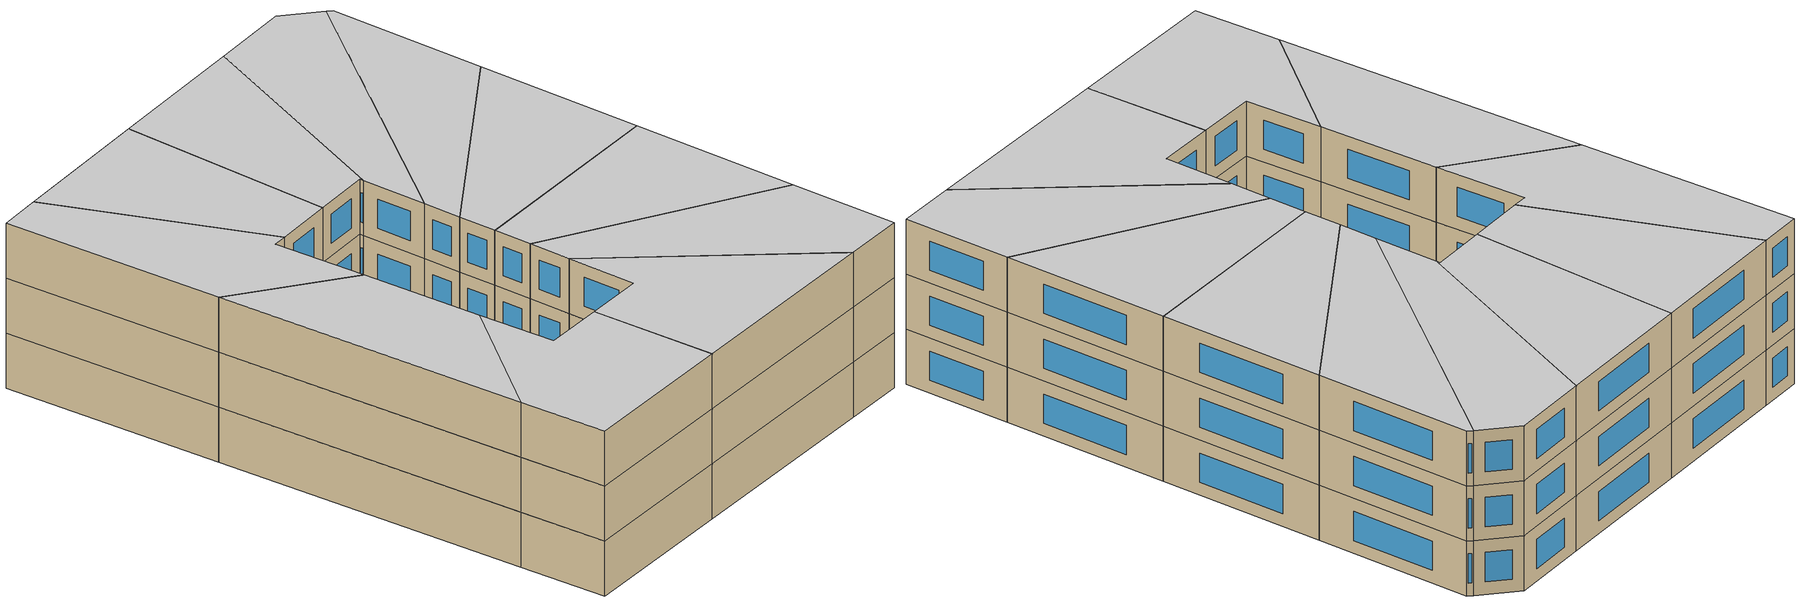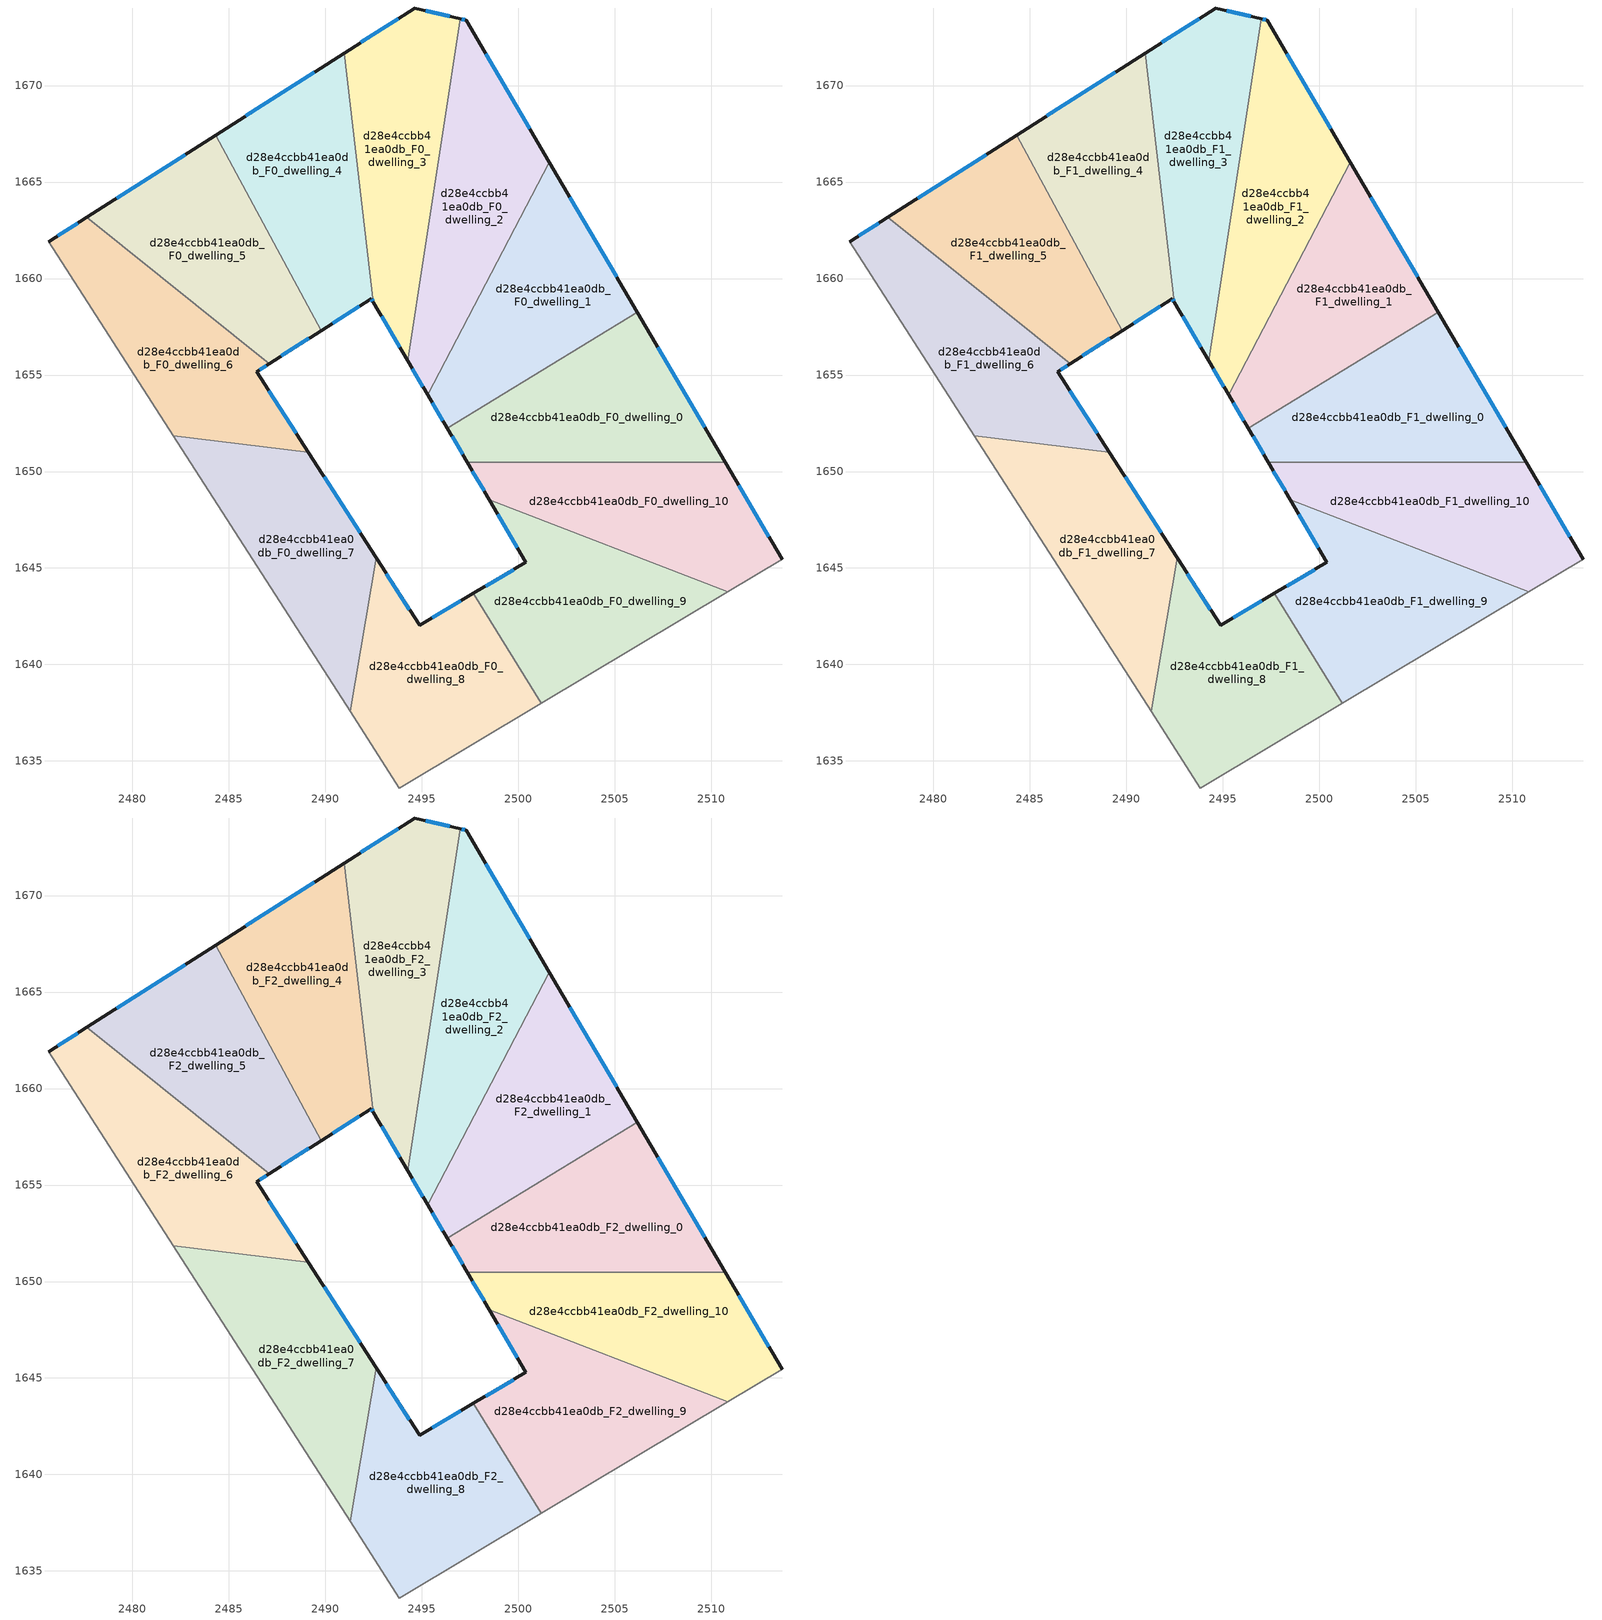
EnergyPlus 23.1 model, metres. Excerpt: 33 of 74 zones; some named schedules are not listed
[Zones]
d28e4ccbb41ea0db_F0_dwelling_0
 floor ground (EU_floor_Construction): 2506.17,1658.26 2510.74,1650.48 2497.36,1650.48 2496.34,1652.23 z0
 wall outside (EU_wall_Construction): 2496.34,1652.23 2497.36,1650.48 / 2510.74,1650.48 2506.17,1658.26 z0:3
 wall to d28e4ccbb41ea0db_F0_dwelling_1 (EU_wall_Construction): 2506.17,1658.26 2496.34,1652.23 z0:3
 wall to d28e4ccbb41ea0db_F0_dwelling_10 (EU_wall_Construction): 2497.36,1650.48 2510.74,1650.48 z0:3
 window (EU_Window_Construction): 2496.58,1651.82 2497.12,1650.89 / 2509.66,1652.3 2507.25,1656.43 z0.7:2.3
d28e4ccbb41ea0db_F0_dwelling_1
 floor ground (EU_floor_Construction): 2501.61,1666.04 2506.17,1658.26 2496.34,1652.23 2495.31,1653.98 z0
 wall outside (EU_wall_Construction): 2495.31,1653.98 2496.34,1652.23 / 2506.17,1658.26 2501.61,1666.04 z0:3
 wall to d28e4ccbb41ea0db_F0_dwelling_2 (EU_wall_Construction): 2501.61,1666.04 2495.31,1653.98 z0:3
 window (EU_Window_Construction): 2495.55,1653.57 2496.1,1652.64 / 2505.1,1660.08 2502.69,1664.21 z0.7:2.3
d28e4ccbb41ea0db_F0_dwelling_10
 floor ground (EU_floor_Construction): 2510.74,1650.48 2513.69,1645.44 2510.88,1643.76 2498.5,1648.54 2497.36,1650.48 z0
 wall outside (EU_wall_Construction): 2497.36,1650.48 2498.5,1648.54 / 2513.69,1645.44 2510.74,1650.48 z0:3
 wall to d28e4ccbb41ea0db_F0_dwelling_9 (EU_wall_Construction): 2498.5,1648.54 2510.88,1643.76 z0:3
 wall adiabatic (EU_wall_Construction): 2510.88,1643.76 2513.69,1645.44 z0:3
 window (EU_Window_Construction): 2497.63,1650.02 2498.24,1648.99 / 2512.99,1646.62 2511.43,1649.29 z0.7:2.3
d28e4ccbb41ea0db_F0_dwelling_2
 floor ground (EU_floor_Construction): 2497.3,1673.39 2501.61,1666.04 2495.31,1653.98 2494.28,1655.74 2496.99,1673.46 z0
 wall outside (EU_wall_Construction): 2494.28,1655.74 2495.31,1653.98 / 2501.61,1666.04 2497.3,1673.39 2496.99,1673.46 z0:3
 wall to d28e4ccbb41ea0db_F0_dwelling_3 (EU_wall_Construction): 2496.99,1673.46 2494.28,1655.74 z0:3
 window (EU_Window_Construction): 2494.52,1655.33 2495.07,1654.4 / 2497.23,1673.41 2497.07,1673.45 / 2500.6,1667.76 2498.32,1671.66 z0.7:2.3
d28e4ccbb41ea0db_F0_dwelling_3
 floor ground (EU_floor_Construction): 2496.99,1673.46 2494.28,1655.74 2492.5,1658.77 2490.99,1671.69 2494.65,1674.02 z0
 wall outside (EU_wall_Construction): 2492.5,1658.77 2494.28,1655.74 / 2496.99,1673.46 2494.65,1674.02 2490.99,1671.69 z0:3
 wall to d28e4ccbb41ea0db_F0_dwelling_4 (EU_wall_Construction): 2490.99,1671.69 2492.5,1658.77 z0:3
 window (EU_Window_Construction): 2492.92,1658.06 2493.86,1656.45 / 2493.79,1673.47 2491.85,1672.23 / 2496.44,1673.59 2495.2,1673.89 z0.7:2.3
d28e4ccbb41ea0db_F0_dwelling_4
 floor ground (EU_floor_Construction): 2490.99,1671.69 2492.5,1658.77 2492.39,1658.96 2489.78,1657.3 2484.32,1667.43 z0
 wall outside (EU_wall_Construction): 2489.78,1657.3 2492.39,1658.96 2492.5,1658.77 / 2490.99,1671.69 2484.32,1667.43 z0:3
 wall to d28e4ccbb41ea0db_F0_dwelling_5 (EU_wall_Construction): 2484.32,1667.43 2489.78,1657.3 z0:3
 window (EU_Window_Construction): 2492.41,1658.92 2492.48,1658.82 / 2490.4,1657.69 2491.78,1658.58 / 2489.42,1670.69 2485.88,1668.43 z0.7:2.3
d28e4ccbb41ea0db_F0_dwelling_5
 floor ground (EU_floor_Construction): 2484.32,1667.43 2489.78,1657.3 2487.09,1655.59 2477.64,1663.17 z0
 wall outside (EU_wall_Construction): 2487.09,1655.59 2489.78,1657.3 / 2484.32,1667.43 2477.64,1663.17 z0:3
 wall to d28e4ccbb41ea0db_F0_dwelling_6 (EU_wall_Construction): 2477.64,1663.17 2487.09,1655.59 z0:3
 window (EU_Window_Construction): 2487.73,1655.99 2489.15,1656.9 / 2482.75,1666.43 2479.21,1664.17 z0.7:2.3
d28e4ccbb41ea0db_F0_dwelling_6
 floor ground (EU_floor_Construction): 2487.09,1655.59 2486.45,1655.18 2489.13,1651 2482.13,1651.85 2475.67,1661.91 2477.64,1663.17 z0
 wall outside (EU_wall_Construction): 2489.13,1651 2486.45,1655.18 2487.09,1655.59 / 2477.64,1663.17 2475.67,1661.91 z0:3
 wall to d28e4ccbb41ea0db_F0_dwelling_7 (EU_wall_Construction): 2482.13,1651.85 2489.13,1651 z0:3
 wall adiabatic (EU_wall_Construction): 2475.67,1661.91 2482.13,1651.85 z0:3
 window (EU_Window_Construction): 2486.6,1655.27 2486.94,1655.49 / 2488.5,1651.98 2487.08,1654.2 / 2477.18,1662.87 2476.13,1662.21 z0.7:2.3
d28e4ccbb41ea0db_F0_dwelling_7
 floor ground (EU_floor_Construction): 2489.13,1651 2492.64,1645.53 2491.29,1637.57 2482.13,1651.85 z0
 wall outside (EU_wall_Construction): 2492.64,1645.53 2489.13,1651 z0:3
 wall to d28e4ccbb41ea0db_F0_dwelling_8 (EU_wall_Construction): 2491.29,1637.57 2492.64,1645.53 z0:3
 wall adiabatic (EU_wall_Construction): 2482.13,1651.85 2491.29,1637.57 z0:3
 window (EU_Window_Construction): 2491.81,1646.82 2489.95,1649.72 z0.7:2.3
d28e4ccbb41ea0db_F0_dwelling_8
 floor ground (EU_floor_Construction): 2497.68,1643.68 2501.21,1637.99 2493.84,1633.6 2491.29,1637.57 2492.64,1645.53 2494.89,1642.02 z0
 wall outside (EU_wall_Construction): 2497.68,1643.68 2494.89,1642.02 2492.64,1645.53 z0:3
 wall to d28e4ccbb41ea0db_F0_dwelling_9 (EU_wall_Construction): 2501.21,1637.99 2497.68,1643.68 z0:3
 wall adiabatic (EU_wall_Construction): 2491.29,1637.57 2493.84,1633.6 2501.21,1637.99 z0:3
 window (EU_Window_Construction): 2494.36,1642.85 2493.17,1644.71 / 2497.03,1643.29 2495.55,1642.41 z0.7:2.3
d28e4ccbb41ea0db_F0_dwelling_9
 floor ground (EU_floor_Construction): 2510.88,1643.76 2501.21,1637.99 2497.68,1643.68 2500.4,1645.3 2498.5,1648.54 z0
 wall outside (EU_wall_Construction): 2498.5,1648.54 2500.4,1645.3 2497.68,1643.68 z0:3
 wall adiabatic (EU_wall_Construction): 2501.21,1637.99 2510.88,1643.76 z0:3
 window (EU_Window_Construction): 2499.76,1644.92 2498.32,1644.06 / 2498.95,1647.78 2499.95,1646.06 z0.7:2.3
d28e4ccbb41ea0db_F1_dwelling_0
 floor to d28e4ccbb41ea0db_F0_dwelling_0 (EU_floor_Construction): 2506.17,1658.26 2510.74,1650.48 2497.36,1650.48 2496.34,1652.23 z3
 wall outside (EU_wall_Construction): 2496.34,1652.23 2497.36,1650.48 / 2510.74,1650.48 2506.17,1658.26 z3:6
 wall to d28e4ccbb41ea0db_F1_dwelling_1 (EU_wall_Construction): 2506.17,1658.26 2496.34,1652.23 z3:6
 wall to d28e4ccbb41ea0db_F1_dwelling_10 (EU_wall_Construction): 2497.36,1650.48 2510.74,1650.48 z3:6
 window (EU_Window_Construction): 2496.58,1651.82 2497.12,1650.89 / 2509.66,1652.3 2507.25,1656.43 z3.7:5.3
d28e4ccbb41ea0db_F1_dwelling_1
 floor to d28e4ccbb41ea0db_F0_dwelling_1 (EU_floor_Construction): 2501.61,1666.04 2506.17,1658.26 2496.34,1652.23 2495.31,1653.98 z3
 wall outside (EU_wall_Construction): 2495.31,1653.98 2496.34,1652.23 / 2506.17,1658.26 2501.61,1666.04 z3:6
 wall to d28e4ccbb41ea0db_F1_dwelling_2 (EU_wall_Construction): 2501.61,1666.04 2495.31,1653.98 z3:6
 window (EU_Window_Construction): 2495.55,1653.57 2496.1,1652.64 / 2505.1,1660.08 2502.69,1664.21 z3.7:5.3
d28e4ccbb41ea0db_F1_dwelling_10
 floor to d28e4ccbb41ea0db_F0_dwelling_10 (EU_floor_Construction): 2510.74,1650.48 2513.69,1645.44 2510.88,1643.76 2498.5,1648.54 2497.36,1650.48 z3
 wall outside (EU_wall_Construction): 2497.36,1650.48 2498.5,1648.54 / 2513.69,1645.44 2510.74,1650.48 z3:6
 wall to d28e4ccbb41ea0db_F1_dwelling_9 (EU_wall_Construction): 2498.5,1648.54 2510.88,1643.76 z3:6
 wall adiabatic (EU_wall_Construction): 2510.88,1643.76 2513.69,1645.44 z3:6
 window (EU_Window_Construction): 2497.63,1650.02 2498.24,1648.99 / 2512.99,1646.62 2511.43,1649.29 z3.7:5.3
d28e4ccbb41ea0db_F1_dwelling_2
 floor to d28e4ccbb41ea0db_F0_dwelling_2 (EU_floor_Construction): 2497.3,1673.39 2501.61,1666.04 2495.31,1653.98 2494.28,1655.74 2496.99,1673.46 z3
 wall outside (EU_wall_Construction): 2494.28,1655.74 2495.31,1653.98 / 2501.61,1666.04 2497.3,1673.39 2496.99,1673.46 z3:6
 wall to d28e4ccbb41ea0db_F1_dwelling_3 (EU_wall_Construction): 2496.99,1673.46 2494.28,1655.74 z3:6
 window (EU_Window_Construction): 2494.52,1655.33 2495.07,1654.4 / 2497.23,1673.41 2497.07,1673.45 / 2500.6,1667.76 2498.32,1671.66 z3.7:5.3
d28e4ccbb41ea0db_F1_dwelling_3
 floor to d28e4ccbb41ea0db_F0_dwelling_3 (EU_floor_Construction): 2496.99,1673.46 2494.28,1655.74 2492.5,1658.77 2490.99,1671.69 2494.65,1674.02 z3
 wall outside (EU_wall_Construction): 2492.5,1658.77 2494.28,1655.74 / 2496.99,1673.46 2494.65,1674.02 2490.99,1671.69 z3:6
 wall to d28e4ccbb41ea0db_F1_dwelling_4 (EU_wall_Construction): 2490.99,1671.69 2492.5,1658.77 z3:6
 window (EU_Window_Construction): 2492.92,1658.06 2493.86,1656.45 / 2493.79,1673.47 2491.85,1672.23 / 2496.44,1673.59 2495.2,1673.89 z3.7:5.3
d28e4ccbb41ea0db_F1_dwelling_4
 floor to d28e4ccbb41ea0db_F0_dwelling_4 (EU_floor_Construction): 2490.99,1671.69 2492.5,1658.77 2492.39,1658.96 2489.78,1657.3 2484.32,1667.43 z3
 wall outside (EU_wall_Construction): 2489.78,1657.3 2492.39,1658.96 2492.5,1658.77 / 2490.99,1671.69 2484.32,1667.43 z3:6
 wall to d28e4ccbb41ea0db_F1_dwelling_5 (EU_wall_Construction): 2484.32,1667.43 2489.78,1657.3 z3:6
 window (EU_Window_Construction): 2492.41,1658.92 2492.48,1658.82 / 2490.4,1657.69 2491.78,1658.58 / 2489.42,1670.69 2485.88,1668.43 z3.7:5.3
d28e4ccbb41ea0db_F1_dwelling_5
 floor to d28e4ccbb41ea0db_F0_dwelling_5 (EU_floor_Construction): 2484.32,1667.43 2489.78,1657.3 2487.09,1655.59 2477.64,1663.17 z3
 wall outside (EU_wall_Construction): 2487.09,1655.59 2489.78,1657.3 / 2484.32,1667.43 2477.64,1663.17 z3:6
 wall to d28e4ccbb41ea0db_F1_dwelling_6 (EU_wall_Construction): 2477.64,1663.17 2487.09,1655.59 z3:6
 window (EU_Window_Construction): 2487.73,1655.99 2489.15,1656.9 / 2482.75,1666.43 2479.21,1664.17 z3.7:5.3
d28e4ccbb41ea0db_F1_dwelling_6
 floor to d28e4ccbb41ea0db_F0_dwelling_6 (EU_floor_Construction): 2487.09,1655.59 2486.45,1655.18 2489.13,1651 2482.13,1651.85 2475.67,1661.91 2477.64,1663.17 z3
 wall outside (EU_wall_Construction): 2489.13,1651 2486.45,1655.18 2487.09,1655.59 / 2477.64,1663.17 2475.67,1661.91 z3:6
 wall to d28e4ccbb41ea0db_F1_dwelling_7 (EU_wall_Construction): 2482.13,1651.85 2489.13,1651 z3:6
 wall adiabatic (EU_wall_Construction): 2475.67,1661.91 2482.13,1651.85 z3:6
 window (EU_Window_Construction): 2486.6,1655.27 2486.94,1655.49 / 2488.5,1651.98 2487.08,1654.2 / 2477.18,1662.87 2476.13,1662.21 z3.7:5.3
d28e4ccbb41ea0db_F1_dwelling_7
 floor to d28e4ccbb41ea0db_F0_dwelling_7 (EU_floor_Construction): 2489.13,1651 2492.64,1645.53 2491.29,1637.57 2482.13,1651.85 z3
 wall outside (EU_wall_Construction): 2492.64,1645.53 2489.13,1651 z3:6
 wall to d28e4ccbb41ea0db_F1_dwelling_8 (EU_wall_Construction): 2491.29,1637.57 2492.64,1645.53 z3:6
 wall adiabatic (EU_wall_Construction): 2482.13,1651.85 2491.29,1637.57 z3:6
 window (EU_Window_Construction): 2491.81,1646.82 2489.95,1649.72 z3.7:5.3
d28e4ccbb41ea0db_F1_dwelling_8
 floor to d28e4ccbb41ea0db_F0_dwelling_8 (EU_floor_Construction): 2497.68,1643.68 2501.21,1637.99 2493.84,1633.6 2491.29,1637.57 2492.64,1645.53 2494.89,1642.02 z3
 wall outside (EU_wall_Construction): 2497.68,1643.68 2494.89,1642.02 2492.64,1645.53 z3:6
 wall to d28e4ccbb41ea0db_F1_dwelling_9 (EU_wall_Construction): 2501.21,1637.99 2497.68,1643.68 z3:6
 wall adiabatic (EU_wall_Construction): 2491.29,1637.57 2493.84,1633.6 2501.21,1637.99 z3:6
 window (EU_Window_Construction): 2494.36,1642.85 2493.17,1644.71 / 2497.03,1643.29 2495.55,1642.41 z3.7:5.3
d28e4ccbb41ea0db_F1_dwelling_9
 floor to d28e4ccbb41ea0db_F0_dwelling_9 (EU_floor_Construction): 2510.88,1643.76 2501.21,1637.99 2497.68,1643.68 2500.4,1645.3 2498.5,1648.54 z3
 wall outside (EU_wall_Construction): 2498.5,1648.54 2500.4,1645.3 2497.68,1643.68 z3:6
 wall adiabatic (EU_wall_Construction): 2501.21,1637.99 2510.88,1643.76 z3:6
 window (EU_Window_Construction): 2499.76,1644.92 2498.32,1644.06 / 2498.95,1647.78 2499.95,1646.06 z3.7:5.3
d28e4ccbb41ea0db_F2_dwelling_0
 floor to d28e4ccbb41ea0db_F1_dwelling_0 (EU_floor_Construction): 2506.17,1658.26 2510.74,1650.48 2497.36,1650.48 2496.34,1652.23 z6
 wall outside (EU_wall_Construction): 2496.34,1652.23 2497.36,1650.48 / 2510.74,1650.48 2506.17,1658.26 z6:9
 wall to d28e4ccbb41ea0db_F2_dwelling_1 (EU_wall_Construction): 2506.17,1658.26 2496.34,1652.23 z6:9
 wall to d28e4ccbb41ea0db_F2_dwelling_10 (EU_wall_Construction): 2497.36,1650.48 2510.74,1650.48 z6:9
 window (EU_Window_Construction): 2496.58,1651.82 2497.12,1650.89 / 2509.66,1652.3 2507.25,1656.43 z6.7:8.3
 ceiling to d28e4ccbb41ea0db_F3_dwelling_0 (EU_floor_Construction): 2510.74,1650.48 2506.17,1658.26 2496.34,1652.23 2497.36,1650.48 z9
d28e4ccbb41ea0db_F2_dwelling_1
 floor to d28e4ccbb41ea0db_F1_dwelling_1 (EU_floor_Construction): 2501.61,1666.04 2506.17,1658.26 2496.34,1652.23 2495.31,1653.98 z6
 wall outside (EU_wall_Construction): 2495.31,1653.98 2496.34,1652.23 / 2506.17,1658.26 2501.61,1666.04 z6:9
 wall to d28e4ccbb41ea0db_F2_dwelling_2 (EU_wall_Construction): 2501.61,1666.04 2495.31,1653.98 z6:9
 window (EU_Window_Construction): 2495.55,1653.57 2496.1,1652.64 / 2505.1,1660.08 2502.69,1664.21 z6.7:8.3
 ceiling to d28e4ccbb41ea0db_F3_dwelling_1 (EU_floor_Construction): 2506.17,1658.26 2501.61,1666.04 2495.31,1653.98 2496.34,1652.23 z9
d28e4ccbb41ea0db_F2_dwelling_10
 floor to d28e4ccbb41ea0db_F1_dwelling_10 (EU_floor_Construction): 2510.74,1650.48 2513.69,1645.44 2510.88,1643.76 2498.5,1648.54 2497.36,1650.48 z6
 wall outside (EU_wall_Construction): 2497.36,1650.48 2498.5,1648.54 / 2513.69,1645.44 2510.74,1650.48 z6:9
 wall to d28e4ccbb41ea0db_F2_dwelling_9 (EU_wall_Construction): 2498.5,1648.54 2510.88,1643.76 z6:9
 wall adiabatic (EU_wall_Construction): 2510.88,1643.76 2513.69,1645.44 z6:9
 window (EU_Window_Construction): 2497.63,1650.02 2498.24,1648.99 / 2512.99,1646.62 2511.43,1649.29 z6.7:8.3
 ceiling to d28e4ccbb41ea0db_F3_dwelling_10 (EU_floor_Construction): 2513.69,1645.44 2510.74,1650.48 2497.36,1650.48 2498.5,1648.54 2510.88,1643.76 z9
d28e4ccbb41ea0db_F2_dwelling_2
 floor to d28e4ccbb41ea0db_F1_dwelling_2 (EU_floor_Construction): 2497.3,1673.39 2501.61,1666.04 2495.31,1653.98 2494.28,1655.74 2496.99,1673.46 z6
 wall outside (EU_wall_Construction): 2494.28,1655.74 2495.31,1653.98 / 2501.61,1666.04 2497.3,1673.39 2496.99,1673.46 z6:9
 wall to d28e4ccbb41ea0db_F2_dwelling_3 (EU_wall_Construction): 2496.99,1673.46 2494.28,1655.74 z6:9
 window (EU_Window_Construction): 2494.52,1655.33 2495.07,1654.4 / 2497.23,1673.41 2497.07,1673.45 / 2500.6,1667.76 2498.32,1671.66 z6.7:8.3
 ceiling to d28e4ccbb41ea0db_F3_dwelling_2 (EU_floor_Construction): 2495.31,1653.98 2501.61,1666.04 2497.3,1673.39 2496.99,1673.46 2494.28,1655.74 z9
d28e4ccbb41ea0db_F2_dwelling_3
 floor to d28e4ccbb41ea0db_F1_dwelling_3 (EU_floor_Construction): 2496.99,1673.46 2494.28,1655.74 2492.5,1658.77 2490.99,1671.69 2494.65,1674.02 z6
 wall outside (EU_wall_Construction): 2492.5,1658.77 2494.28,1655.74 / 2496.99,1673.46 2494.65,1674.02 2490.99,1671.69 z6:9
 wall to d28e4ccbb41ea0db_F2_dwelling_4 (EU_wall_Construction): 2490.99,1671.69 2492.5,1658.77 z6:9
 window (EU_Window_Construction): 2492.92,1658.06 2493.86,1656.45 / 2493.79,1673.47 2491.85,1672.23 / 2496.44,1673.59 2495.2,1673.89 z6.7:8.3
 ceiling to d28e4ccbb41ea0db_F3_dwelling_3 (EU_floor_Construction): 2494.28,1655.74 2496.99,1673.46 2494.65,1674.02 2490.99,1671.69 2492.5,1658.77 z9
d28e4ccbb41ea0db_F2_dwelling_4
 floor to d28e4ccbb41ea0db_F1_dwelling_4 (EU_floor_Construction): 2490.99,1671.69 2492.5,1658.77 2492.39,1658.96 2489.78,1657.3 2484.32,1667.43 z6
 wall outside (EU_wall_Construction): 2489.78,1657.3 2492.39,1658.96 2492.5,1658.77 / 2490.99,1671.69 2484.32,1667.43 z6:9
 wall to d28e4ccbb41ea0db_F2_dwelling_5 (EU_wall_Construction): 2484.32,1667.43 2489.78,1657.3 z6:9
 window (EU_Window_Construction): 2492.41,1658.92 2492.48,1658.82 / 2490.4,1657.69 2491.78,1658.58 / 2489.42,1670.69 2485.88,1668.43 z6.7:8.3
 ceiling to d28e4ccbb41ea0db_F3_dwelling_4 (EU_floor_Construction): 2492.5,1658.77 2490.99,1671.69 2484.32,1667.43 2489.78,1657.3 2492.39,1658.96 z9
d28e4ccbb41ea0db_F2_dwelling_5
 floor to d28e4ccbb41ea0db_F1_dwelling_5 (EU_floor_Construction): 2484.32,1667.43 2489.78,1657.3 2487.09,1655.59 2477.64,1663.17 z6
 wall outside (EU_wall_Construction): 2487.09,1655.59 2489.78,1657.3 / 2484.32,1667.43 2477.64,1663.17 z6:9
 wall to d28e4ccbb41ea0db_F2_dwelling_6 (EU_wall_Construction): 2477.64,1663.17 2487.09,1655.59 z6:9
 window (EU_Window_Construction): 2487.73,1655.99 2489.15,1656.9 / 2482.75,1666.43 2479.21,1664.17 z6.7:8.3
 ceiling to d28e4ccbb41ea0db_F3_dwelling_5 (EU_floor_Construction): 2489.78,1657.3 2484.32,1667.43 2477.64,1663.17 2487.09,1655.59 z9
d28e4ccbb41ea0db_F2_dwelling_6
 floor to d28e4ccbb41ea0db_F1_dwelling_6 (EU_floor_Construction): 2487.09,1655.59 2486.45,1655.18 2489.13,1651 2482.13,1651.85 2475.67,1661.91 2477.64,1663.17 z6
 wall outside (EU_wall_Construction): 2489.13,1651 2486.45,1655.18 2487.09,1655.59 / 2477.64,1663.17 2475.67,1661.91 z6:9
 wall to d28e4ccbb41ea0db_F2_dwelling_7 (EU_wall_Construction): 2482.13,1651.85 2489.13,1651 z6:9
 wall adiabatic (EU_wall_Construction): 2475.67,1661.91 2482.13,1651.85 z6:9
 window (EU_Window_Construction): 2486.6,1655.27 2486.94,1655.49 / 2488.5,1651.98 2487.08,1654.2 / 2477.18,1662.87 2476.13,1662.21 z6.7:8.3
 ceiling to d28e4ccbb41ea0db_F3_dwelling_6 (EU_floor_Construction): 2489.13,1651 2486.45,1655.18 2487.09,1655.59 2477.64,1663.17 2475.67,1661.91 2482.13,1651.85 z9
d28e4ccbb41ea0db_F2_dwelling_7
 floor to d28e4ccbb41ea0db_F1_dwelling_7 (EU_floor_Construction): 2489.13,1651 2492.64,1645.53 2491.29,1637.57 2482.13,1651.85 z6
 wall outside (EU_wall_Construction): 2492.64,1645.53 2489.13,1651 z6:9
 wall to d28e4ccbb41ea0db_F2_dwelling_8 (EU_wall_Construction): 2491.29,1637.57 2492.64,1645.53 z6:9
 wall adiabatic (EU_wall_Construction): 2482.13,1651.85 2491.29,1637.57 z6:9
 window (EU_Window_Construction): 2491.81,1646.82 2489.95,1649.72 z6.7:8.3
 ceiling to d28e4ccbb41ea0db_F3_dwelling_7 (EU_floor_Construction): 2491.29,1637.57 2492.64,1645.53 2489.13,1651 2482.13,1651.85 z9
d28e4ccbb41ea0db_F2_dwelling_8
 floor to d28e4ccbb41ea0db_F1_dwelling_8 (EU_floor_Construction): 2497.68,1643.68 2501.21,1637.99 2493.84,1633.6 2491.29,1637.57 2492.64,1645.53 2494.89,1642.02 z6
 wall outside (EU_wall_Construction): 2497.68,1643.68 2494.89,1642.02 2492.64,1645.53 z6:9
 wall to d28e4ccbb41ea0db_F2_dwelling_9 (EU_wall_Construction): 2501.21,1637.99 2497.68,1643.68 z6:9
 wall adiabatic (EU_wall_Construction): 2491.29,1637.57 2493.84,1633.6 2501.21,1637.99 z6:9
 window (EU_Window_Construction): 2494.36,1642.85 2493.17,1644.71 / 2497.03,1643.29 2495.55,1642.41 z6.7:8.3
 ceiling to d28e4ccbb41ea0db_F3_dwelling_8 (EU_floor_Construction): 2501.21,1637.99 2497.68,1643.68 2494.89,1642.02 2492.64,1645.53 2491.29,1637.57 2493.84,1633.6 z9
d28e4ccbb41ea0db_F2_dwelling_9
 floor to d28e4ccbb41ea0db_F1_dwelling_9 (EU_floor_Construction): 2510.88,1643.76 2501.21,1637.99 2497.68,1643.68 2500.4,1645.3 2498.5,1648.54 z6
 wall outside (EU_wall_Construction): 2498.5,1648.54 2500.4,1645.3 2497.68,1643.68 z6:9
 wall adiabatic (EU_wall_Construction): 2501.21,1637.99 2510.88,1643.76 z6:9
 window (EU_Window_Construction): 2499.76,1644.92 2498.32,1644.06 / 2498.95,1647.78 2499.95,1646.06 z6.7:8.3
 ceiling to d28e4ccbb41ea0db_F3_dwelling_9 (EU_floor_Construction): 2510.88,1643.76 2498.5,1648.54 2500.4,1645.3 2497.68,1643.68 2501.21,1637.99 z9
[Building]
EU S2 Campaign: North Axis=0; Terrain=City; Solar Distribution=FullExterior
[Site:Location]
Budapest.Ferenc.Liszt.Intl.AP: Latitude=47.437; Longitude=19.256; Time Zone=1; Elevation=185
[SizingPeriod:WeatherFileDays]
AnnualSizingPeriod: Begin Month=1; Begin Day of Month=1; End Month=12; End Day of Month=31; Day of Week for Start Day=Monday; Use Weather File Daylight Saving Period=No; Use Weather File Rain and Snow Indicators=No
[MATERIAL]
EU_InternalMass_Material: Roughness=MediumRough; Thickness=0.1; Conductivity=1; Density=1800; Specific Heat=900; Thermal Absorptance=0.9; Solar Absorptance=0.7; Visible Absorptance=0.7
[MATERIAL:NOMASS] Roughness=MediumRough; Thermal Absorptance=0.9; Solar Absorptance=0.7; Visible Absorptance=0.7
Name | Thermal Resistance
EU_wall_NoMass | 0.832559
EU_floor_NoMass | 0.872794
[WINDOWMATERIAL:SIMPLEGLAZINGSYSTEM]
EU_Window_SimpleGlazing: UFactor=2.79869; Solar Heat Gain Coefficient=0.75; Visible Transmittance=0.75
[CONSTRUCTION]
EU_wall_Construction: EU_wall_NoMass
EU_floor_Construction: EU_floor_NoMass
EU_Window_Construction: EU_Window_SimpleGlazing
EU_InternalMass_Construction: EU_InternalMass_Material
[ZONE] Type=1; Multiplier=1; Ceiling Height=autocalculate; Floor Area=autocalculate; Part of Total Floor Area=Yes
Name | Volume
d28e4ccbb41ea0db_F0_dwelling_0; d28e4ccbb41ea0db_F1_dwelling_0; d28e4ccbb41ea0db_F2_dwelling_0 | 191.215
d28e4ccbb41ea0db_F0_dwelling_1; d28e4ccbb41ea0db_F1_dwelling_1; d28e4ccbb41ea0db_F2_dwelling_1 | 191.207
d28e4ccbb41ea0db_F0_dwelling_10; d28e4ccbb41ea0db_F1_dwelling_10; d28e4ccbb41ea0db_F2_dwelling_10 | 191.193
d28e4ccbb41ea0db_F0_dwelling_2; d28e4ccbb41ea0db_F1_dwelling_2; d28e4ccbb41ea0db_F2_dwelling_2 | 191.238
d28e4ccbb41ea0db_F0_dwelling_3; d28e4ccbb41ea0db_F1_dwelling_3; d28e4ccbb41ea0db_F2_dwelling_3 | 191.209
d28e4ccbb41ea0db_F0_dwelling_4; d28e4ccbb41ea0db_F1_dwelling_4; d28e4ccbb41ea0db_F2_dwelling_4 | 191.201
d28e4ccbb41ea0db_F0_dwelling_5; d28e4ccbb41ea0db_F1_dwelling_5; d28e4ccbb41ea0db_F2_dwelling_5 | 191.216
d28e4ccbb41ea0db_F0_dwelling_6; d28e4ccbb41ea0db_F1_dwelling_6; d28e4ccbb41ea0db_F2_dwelling_6 | 191.21
d28e4ccbb41ea0db_F0_dwelling_7; d28e4ccbb41ea0db_F1_dwelling_7; d28e4ccbb41ea0db_F2_dwelling_7 | 191.231
d28e4ccbb41ea0db_F0_dwelling_8; d28e4ccbb41ea0db_F1_dwelling_8; d28e4ccbb41ea0db_F2_dwelling_8 | 191.18
d28e4ccbb41ea0db_F0_dwelling_9; d28e4ccbb41ea0db_F1_dwelling_9; d28e4ccbb41ea0db_F2_dwelling_9 | 191.218
[INTERNALMASS] Construction=EU_InternalMass_Construction
Name | Zone or ZoneList | Surface Area
d28e4ccbb41ea0db_F0_dwelling_0_EU_InternalMass | d28e4ccbb41ea0db_F0_dwelling_0 | 63.7385
d28e4ccbb41ea0db_F0_dwelling_1_EU_InternalMass | d28e4ccbb41ea0db_F0_dwelling_1 | 63.7357
d28e4ccbb41ea0db_F0_dwelling_2_EU_InternalMass | d28e4ccbb41ea0db_F0_dwelling_2 | 63.7461
d28e4ccbb41ea0db_F0_dwelling_3_EU_InternalMass | d28e4ccbb41ea0db_F0_dwelling_3 | 63.7365
d28e4ccbb41ea0db_F0_dwelling_4_EU_InternalMass | d28e4ccbb41ea0db_F0_dwelling_4 | 63.7337
d28e4ccbb41ea0db_F0_dwelling_5_EU_InternalMass | d28e4ccbb41ea0db_F0_dwelling_5 | 63.7384
d28e4ccbb41ea0db_F0_dwelling_6_EU_InternalMass | d28e4ccbb41ea0db_F0_dwelling_6 | 63.7368
d28e4ccbb41ea0db_F0_dwelling_7_EU_InternalMass | d28e4ccbb41ea0db_F0_dwelling_7 | 63.7435
d28e4ccbb41ea0db_F0_dwelling_8_EU_InternalMass | d28e4ccbb41ea0db_F0_dwelling_8 | 63.7265
d28e4ccbb41ea0db_F0_dwelling_9_EU_InternalMass | d28e4ccbb41ea0db_F0_dwelling_9 | 63.7393
d28e4ccbb41ea0db_F0_dwelling_10_EU_InternalMass | d28e4ccbb41ea0db_F0_dwelling_10 | 63.7307
d28e4ccbb41ea0db_F1_dwelling_0_EU_InternalMass | d28e4ccbb41ea0db_F1_dwelling_0 | 63.7385
d28e4ccbb41ea0db_F1_dwelling_1_EU_InternalMass | d28e4ccbb41ea0db_F1_dwelling_1 | 63.7357
d28e4ccbb41ea0db_F1_dwelling_2_EU_InternalMass | d28e4ccbb41ea0db_F1_dwelling_2 | 63.7461
d28e4ccbb41ea0db_F1_dwelling_3_EU_InternalMass | d28e4ccbb41ea0db_F1_dwelling_3 | 63.7365
d28e4ccbb41ea0db_F1_dwelling_4_EU_InternalMass | d28e4ccbb41ea0db_F1_dwelling_4 | 63.7337
d28e4ccbb41ea0db_F1_dwelling_5_EU_InternalMass | d28e4ccbb41ea0db_F1_dwelling_5 | 63.7384
d28e4ccbb41ea0db_F1_dwelling_6_EU_InternalMass | d28e4ccbb41ea0db_F1_dwelling_6 | 63.7368
d28e4ccbb41ea0db_F1_dwelling_7_EU_InternalMass | d28e4ccbb41ea0db_F1_dwelling_7 | 63.7435
d28e4ccbb41ea0db_F1_dwelling_8_EU_InternalMass | d28e4ccbb41ea0db_F1_dwelling_8 | 63.7265
d28e4ccbb41ea0db_F1_dwelling_9_EU_InternalMass | d28e4ccbb41ea0db_F1_dwelling_9 | 63.7393
d28e4ccbb41ea0db_F1_dwelling_10_EU_InternalMass | d28e4ccbb41ea0db_F1_dwelling_10 | 63.7307
d28e4ccbb41ea0db_F2_dwelling_0_EU_InternalMass | d28e4ccbb41ea0db_F2_dwelling_0 | 63.7385
d28e4ccbb41ea0db_F2_dwelling_1_EU_InternalMass | d28e4ccbb41ea0db_F2_dwelling_1 | 63.7357
d28e4ccbb41ea0db_F2_dwelling_2_EU_InternalMass | d28e4ccbb41ea0db_F2_dwelling_2 | 63.7461
d28e4ccbb41ea0db_F2_dwelling_3_EU_InternalMass | d28e4ccbb41ea0db_F2_dwelling_3 | 63.7365
d28e4ccbb41ea0db_F2_dwelling_4_EU_InternalMass | d28e4ccbb41ea0db_F2_dwelling_4 | 63.7337
d28e4ccbb41ea0db_F2_dwelling_5_EU_InternalMass | d28e4ccbb41ea0db_F2_dwelling_5 | 63.7384
d28e4ccbb41ea0db_F2_dwelling_6_EU_InternalMass | d28e4ccbb41ea0db_F2_dwelling_6 | 63.7368
d28e4ccbb41ea0db_F2_dwelling_7_EU_InternalMass | d28e4ccbb41ea0db_F2_dwelling_7 | 63.7435
d28e4ccbb41ea0db_F2_dwelling_8_EU_InternalMass | d28e4ccbb41ea0db_F2_dwelling_8 | 63.7265
d28e4ccbb41ea0db_F2_dwelling_9_EU_InternalMass | d28e4ccbb41ea0db_F2_dwelling_9 | 63.7393
d28e4ccbb41ea0db_F2_dwelling_10_EU_InternalMass | d28e4ccbb41ea0db_F2_dwelling_10 | 63.7307
[OTHEREQUIPMENT] Fuel Type=Electricity; Design Level Calculation Method=Watts/Area; Power per Zone Floor Area=1; Fraction Latent=0; Fraction Radiant=0; Fraction Lost=0; Carbon Dioxide Generation Rate=0; EndUse Subcategory=EU_Step8_InternalGains
Name | Zone or ZoneList or Space or SpaceList | Schedule
EU_Step8_InternalGain_d28e4ccbb41ea0db_F0_dwelling_0_f000 | d28e4ccbb41ea0db_F0_dwelling_0 | EU_Step8_GainSchedule_d28e4ccbb41ea0db_F0_dwelling_0_f000
EU_Step8_InternalGain_d28e4ccbb41ea0db_F0_dwelling_1_f000 | d28e4ccbb41ea0db_F0_dwelling_1 | EU_Step8_GainSchedule_d28e4ccbb41ea0db_F0_dwelling_1_f000
EU_Step8_InternalGain_d28e4ccbb41ea0db_F0_dwelling_2_f000 | d28e4ccbb41ea0db_F0_dwelling_2 | EU_Step8_GainSchedule_d28e4ccbb41ea0db_F0_dwelling_2_f000
EU_Step8_InternalGain_d28e4ccbb41ea0db_F0_dwelling_3_f000 | d28e4ccbb41ea0db_F0_dwelling_3 | EU_Step8_GainSchedule_d28e4ccbb41ea0db_F0_dwelling_3_f000
EU_Step8_InternalGain_d28e4ccbb41ea0db_F0_dwelling_4_f000 | d28e4ccbb41ea0db_F0_dwelling_4 | EU_Step8_GainSchedule_d28e4ccbb41ea0db_F0_dwelling_4_f000
EU_Step8_InternalGain_d28e4ccbb41ea0db_F0_dwelling_5_f000 | d28e4ccbb41ea0db_F0_dwelling_5 | EU_Step8_GainSchedule_d28e4ccbb41ea0db_F0_dwelling_5_f000
EU_Step8_InternalGain_d28e4ccbb41ea0db_F0_dwelling_6_f000 | d28e4ccbb41ea0db_F0_dwelling_6 | EU_Step8_GainSchedule_d28e4ccbb41ea0db_F0_dwelling_6_f000
EU_Step8_InternalGain_d28e4ccbb41ea0db_F0_dwelling_7_f000 | d28e4ccbb41ea0db_F0_dwelling_7 | EU_Step8_GainSchedule_d28e4ccbb41ea0db_F0_dwelling_7_f000
EU_Step8_InternalGain_d28e4ccbb41ea0db_F0_dwelling_8_f000 | d28e4ccbb41ea0db_F0_dwelling_8 | EU_Step8_GainSchedule_d28e4ccbb41ea0db_F0_dwelling_8_f000
EU_Step8_InternalGain_d28e4ccbb41ea0db_F0_dwelling_9_f000 | d28e4ccbb41ea0db_F0_dwelling_9 | EU_Step8_GainSchedule_d28e4ccbb41ea0db_F0_dwelling_9_f000
EU_Step8_InternalGain_d28e4ccbb41ea0db_F0_dwelling_10_f000 | d28e4ccbb41ea0db_F0_dwelling_10 | EU_Step8_GainSchedule_d28e4ccbb41ea0db_F0_dwelling_10_f000
EU_Step8_InternalGain_d28e4ccbb41ea0db_F1_dwelling_0_f000 | d28e4ccbb41ea0db_F1_dwelling_0 | EU_Step8_GainSchedule_d28e4ccbb41ea0db_F1_dwelling_0_f000
EU_Step8_InternalGain_d28e4ccbb41ea0db_F1_dwelling_1_f000 | d28e4ccbb41ea0db_F1_dwelling_1 | EU_Step8_GainSchedule_d28e4ccbb41ea0db_F1_dwelling_1_f000
EU_Step8_InternalGain_d28e4ccbb41ea0db_F1_dwelling_2_f000 | d28e4ccbb41ea0db_F1_dwelling_2 | EU_Step8_GainSchedule_d28e4ccbb41ea0db_F1_dwelling_2_f000
EU_Step8_InternalGain_d28e4ccbb41ea0db_F1_dwelling_3_f000 | d28e4ccbb41ea0db_F1_dwelling_3 | EU_Step8_GainSchedule_d28e4ccbb41ea0db_F1_dwelling_3_f000
EU_Step8_InternalGain_d28e4ccbb41ea0db_F1_dwelling_4_f000 | d28e4ccbb41ea0db_F1_dwelling_4 | EU_Step8_GainSchedule_d28e4ccbb41ea0db_F1_dwelling_4_f000
EU_Step8_InternalGain_d28e4ccbb41ea0db_F1_dwelling_5_f000 | d28e4ccbb41ea0db_F1_dwelling_5 | EU_Step8_GainSchedule_d28e4ccbb41ea0db_F1_dwelling_5_f000
EU_Step8_InternalGain_d28e4ccbb41ea0db_F1_dwelling_6_f000 | d28e4ccbb41ea0db_F1_dwelling_6 | EU_Step8_GainSchedule_d28e4ccbb41ea0db_F1_dwelling_6_f000
EU_Step8_InternalGain_d28e4ccbb41ea0db_F1_dwelling_7_f000 | d28e4ccbb41ea0db_F1_dwelling_7 | EU_Step8_GainSchedule_d28e4ccbb41ea0db_F1_dwelling_7_f000
EU_Step8_InternalGain_d28e4ccbb41ea0db_F1_dwelling_8_f000 | d28e4ccbb41ea0db_F1_dwelling_8 | EU_Step8_GainSchedule_d28e4ccbb41ea0db_F1_dwelling_8_f000
EU_Step8_InternalGain_d28e4ccbb41ea0db_F1_dwelling_9_f000 | d28e4ccbb41ea0db_F1_dwelling_9 | EU_Step8_GainSchedule_d28e4ccbb41ea0db_F1_dwelling_9_f000
EU_Step8_InternalGain_d28e4ccbb41ea0db_F1_dwelling_10_f000 | d28e4ccbb41ea0db_F1_dwelling_10 | EU_Step8_GainSchedule_d28e4ccbb41ea0db_F1_dwelling_10_f000
EU_Step8_InternalGain_d28e4ccbb41ea0db_F2_dwelling_0_f000 | d28e4ccbb41ea0db_F2_dwelling_0 | EU_Step8_GainSchedule_d28e4ccbb41ea0db_F2_dwelling_0_f000
EU_Step8_InternalGain_d28e4ccbb41ea0db_F2_dwelling_1_f000 | d28e4ccbb41ea0db_F2_dwelling_1 | EU_Step8_GainSchedule_d28e4ccbb41ea0db_F2_dwelling_1_f000
EU_Step8_InternalGain_d28e4ccbb41ea0db_F2_dwelling_2_f000 | d28e4ccbb41ea0db_F2_dwelling_2 | EU_Step8_GainSchedule_d28e4ccbb41ea0db_F2_dwelling_2_f000
EU_Step8_InternalGain_d28e4ccbb41ea0db_F2_dwelling_3_f000 | d28e4ccbb41ea0db_F2_dwelling_3 | EU_Step8_GainSchedule_d28e4ccbb41ea0db_F2_dwelling_3_f000
EU_Step8_InternalGain_d28e4ccbb41ea0db_F2_dwelling_4_f000 | d28e4ccbb41ea0db_F2_dwelling_4 | EU_Step8_GainSchedule_d28e4ccbb41ea0db_F2_dwelling_4_f000
EU_Step8_InternalGain_d28e4ccbb41ea0db_F2_dwelling_5_f000 | d28e4ccbb41ea0db_F2_dwelling_5 | EU_Step8_GainSchedule_d28e4ccbb41ea0db_F2_dwelling_5_f000
EU_Step8_InternalGain_d28e4ccbb41ea0db_F2_dwelling_6_f000 | d28e4ccbb41ea0db_F2_dwelling_6 | EU_Step8_GainSchedule_d28e4ccbb41ea0db_F2_dwelling_6_f000
EU_Step8_InternalGain_d28e4ccbb41ea0db_F2_dwelling_7_f000 | d28e4ccbb41ea0db_F2_dwelling_7 | EU_Step8_GainSchedule_d28e4ccbb41ea0db_F2_dwelling_7_f000
EU_Step8_InternalGain_d28e4ccbb41ea0db_F2_dwelling_8_f000 | d28e4ccbb41ea0db_F2_dwelling_8 | EU_Step8_GainSchedule_d28e4ccbb41ea0db_F2_dwelling_8_f000
EU_Step8_InternalGain_d28e4ccbb41ea0db_F2_dwelling_9_f000 | d28e4ccbb41ea0db_F2_dwelling_9 | EU_Step8_GainSchedule_d28e4ccbb41ea0db_F2_dwelling_9_f000
EU_Step8_InternalGain_d28e4ccbb41ea0db_F2_dwelling_10_f000 | d28e4ccbb41ea0db_F2_dwelling_10 | EU_Step8_GainSchedule_d28e4ccbb41ea0db_F2_dwelling_10_f000
[ZONEVENTILATION:DESIGNFLOWRATE] Schedule=EU_AlwaysOn; Design Flow Rate Calculation Method=AirChanges/Hour; Air Changes per Hour=0.475469; Ventilation Type=Natural; Fan Pressure Rise=0; Fan Total Efficiency=1; Constant Term Coefficient=1; Temperature Term Coefficient=0; Velocity Term Coefficient=0; Velocity Squared Term Coefficient=0; Minimum Indoor Temperature=-100; Maximum Indoor Temperature=100; Delta Temperature=-100; Minimum Outdoor Temperature=-100; Maximum Outdoor Temperature=100; Maximum Wind Speed=40
Name | Zone or ZoneList or Space or SpaceList
EU_ConstantAir_d28e4ccbb41ea0db_F0_dwelling_0 | d28e4ccbb41ea0db_F0_dwelling_0
EU_ConstantAir_d28e4ccbb41ea0db_F0_dwelling_1 | d28e4ccbb41ea0db_F0_dwelling_1
EU_ConstantAir_d28e4ccbb41ea0db_F0_dwelling_2 | d28e4ccbb41ea0db_F0_dwelling_2
EU_ConstantAir_d28e4ccbb41ea0db_F0_dwelling_3 | d28e4ccbb41ea0db_F0_dwelling_3
EU_ConstantAir_d28e4ccbb41ea0db_F0_dwelling_4 | d28e4ccbb41ea0db_F0_dwelling_4
EU_ConstantAir_d28e4ccbb41ea0db_F0_dwelling_5 | d28e4ccbb41ea0db_F0_dwelling_5
EU_ConstantAir_d28e4ccbb41ea0db_F0_dwelling_6 | d28e4ccbb41ea0db_F0_dwelling_6
EU_ConstantAir_d28e4ccbb41ea0db_F0_dwelling_7 | d28e4ccbb41ea0db_F0_dwelling_7
EU_ConstantAir_d28e4ccbb41ea0db_F0_dwelling_8 | d28e4ccbb41ea0db_F0_dwelling_8
EU_ConstantAir_d28e4ccbb41ea0db_F0_dwelling_9 | d28e4ccbb41ea0db_F0_dwelling_9
EU_ConstantAir_d28e4ccbb41ea0db_F0_dwelling_10 | d28e4ccbb41ea0db_F0_dwelling_10
EU_ConstantAir_d28e4ccbb41ea0db_F1_dwelling_0 | d28e4ccbb41ea0db_F1_dwelling_0
EU_ConstantAir_d28e4ccbb41ea0db_F1_dwelling_1 | d28e4ccbb41ea0db_F1_dwelling_1
EU_ConstantAir_d28e4ccbb41ea0db_F1_dwelling_2 | d28e4ccbb41ea0db_F1_dwelling_2
EU_ConstantAir_d28e4ccbb41ea0db_F1_dwelling_3 | d28e4ccbb41ea0db_F1_dwelling_3
EU_ConstantAir_d28e4ccbb41ea0db_F1_dwelling_4 | d28e4ccbb41ea0db_F1_dwelling_4
EU_ConstantAir_d28e4ccbb41ea0db_F1_dwelling_5 | d28e4ccbb41ea0db_F1_dwelling_5
EU_ConstantAir_d28e4ccbb41ea0db_F1_dwelling_6 | d28e4ccbb41ea0db_F1_dwelling_6
EU_ConstantAir_d28e4ccbb41ea0db_F1_dwelling_7 | d28e4ccbb41ea0db_F1_dwelling_7
EU_ConstantAir_d28e4ccbb41ea0db_F1_dwelling_8 | d28e4ccbb41ea0db_F1_dwelling_8
EU_ConstantAir_d28e4ccbb41ea0db_F1_dwelling_9 | d28e4ccbb41ea0db_F1_dwelling_9
EU_ConstantAir_d28e4ccbb41ea0db_F1_dwelling_10 | d28e4ccbb41ea0db_F1_dwelling_10
EU_ConstantAir_d28e4ccbb41ea0db_F2_dwelling_0 | d28e4ccbb41ea0db_F2_dwelling_0
EU_ConstantAir_d28e4ccbb41ea0db_F2_dwelling_1 | d28e4ccbb41ea0db_F2_dwelling_1
EU_ConstantAir_d28e4ccbb41ea0db_F2_dwelling_2 | d28e4ccbb41ea0db_F2_dwelling_2
EU_ConstantAir_d28e4ccbb41ea0db_F2_dwelling_3 | d28e4ccbb41ea0db_F2_dwelling_3
EU_ConstantAir_d28e4ccbb41ea0db_F2_dwelling_4 | d28e4ccbb41ea0db_F2_dwelling_4
EU_ConstantAir_d28e4ccbb41ea0db_F2_dwelling_5 | d28e4ccbb41ea0db_F2_dwelling_5
EU_ConstantAir_d28e4ccbb41ea0db_F2_dwelling_6 | d28e4ccbb41ea0db_F2_dwelling_6
EU_ConstantAir_d28e4ccbb41ea0db_F2_dwelling_7 | d28e4ccbb41ea0db_F2_dwelling_7
EU_ConstantAir_d28e4ccbb41ea0db_F2_dwelling_8 | d28e4ccbb41ea0db_F2_dwelling_8
EU_ConstantAir_d28e4ccbb41ea0db_F2_dwelling_9 | d28e4ccbb41ea0db_F2_dwelling_9
EU_ConstantAir_d28e4ccbb41ea0db_F2_dwelling_10 | d28e4ccbb41ea0db_F2_dwelling_10
[HVACTEMPLATE:ZONE:IDEALLOADSAIRSYSTEM] System Availability Schedule=EU_AlwaysOn; Maximum Heating Supply Air Temperature=50; Minimum Cooling Supply Air Temperature=13; Maximum Heating Supply Air Humidity Ratio=0.0156; Minimum Cooling Supply Air Humidity Ratio=0.0077; Heating Limit=NoLimit; Cooling Limit=NoLimit; Heating Availability Schedule=EU_AlwaysOn; Cooling Availability Schedule=EU_CoolingOff; Dehumidification Control Type=ConstantSensibleHeatRatio; Cooling Sensible Heat Ratio=0.7; Dehumidification Setpoint=60; Humidification Control Type=None; Humidification Setpoint=30; Outdoor Air Method=None; Outdoor Air Flow Rate per Person=0.00944; Outdoor Air Flow Rate per Zone Floor Area=0; Outdoor Air Flow Rate per Zone=0; Demand Controlled Ventilation Type=None; Outdoor Air Economizer Type=NoEconomizer; Heat Recovery Type=None; Sensible Heat Recovery Effectiveness=0.7; Latent Heat Recovery Effectiveness=0.65
Name | Template Thermostat
d28e4ccbb41ea0db_F0_dwelling_0 | EU_HeatOnly_d28e4ccbb41ea0db_F0_dwelling_0
d28e4ccbb41ea0db_F0_dwelling_1 | EU_HeatOnly_d28e4ccbb41ea0db_F0_dwelling_1
d28e4ccbb41ea0db_F0_dwelling_2 | EU_HeatOnly_d28e4ccbb41ea0db_F0_dwelling_2
d28e4ccbb41ea0db_F0_dwelling_3 | EU_HeatOnly_d28e4ccbb41ea0db_F0_dwelling_3
d28e4ccbb41ea0db_F0_dwelling_4 | EU_HeatOnly_d28e4ccbb41ea0db_F0_dwelling_4
d28e4ccbb41ea0db_F0_dwelling_5 | EU_HeatOnly_d28e4ccbb41ea0db_F0_dwelling_5
d28e4ccbb41ea0db_F0_dwelling_6 | EU_HeatOnly_d28e4ccbb41ea0db_F0_dwelling_6
d28e4ccbb41ea0db_F0_dwelling_7 | EU_HeatOnly_d28e4ccbb41ea0db_F0_dwelling_7
d28e4ccbb41ea0db_F0_dwelling_8 | EU_HeatOnly_d28e4ccbb41ea0db_F0_dwelling_8
d28e4ccbb41ea0db_F0_dwelling_9 | EU_HeatOnly_d28e4ccbb41ea0db_F0_dwelling_9
d28e4ccbb41ea0db_F0_dwelling_10 | EU_HeatOnly_d28e4ccbb41ea0db_F0_dwelling_10
d28e4ccbb41ea0db_F1_dwelling_0 | EU_HeatOnly_d28e4ccbb41ea0db_F1_dwelling_0
d28e4ccbb41ea0db_F1_dwelling_1 | EU_HeatOnly_d28e4ccbb41ea0db_F1_dwelling_1
d28e4ccbb41ea0db_F1_dwelling_2 | EU_HeatOnly_d28e4ccbb41ea0db_F1_dwelling_2
d28e4ccbb41ea0db_F1_dwelling_3 | EU_HeatOnly_d28e4ccbb41ea0db_F1_dwelling_3
d28e4ccbb41ea0db_F1_dwelling_4 | EU_HeatOnly_d28e4ccbb41ea0db_F1_dwelling_4
d28e4ccbb41ea0db_F1_dwelling_5 | EU_HeatOnly_d28e4ccbb41ea0db_F1_dwelling_5
d28e4ccbb41ea0db_F1_dwelling_6 | EU_HeatOnly_d28e4ccbb41ea0db_F1_dwelling_6
d28e4ccbb41ea0db_F1_dwelling_7 | EU_HeatOnly_d28e4ccbb41ea0db_F1_dwelling_7
d28e4ccbb41ea0db_F1_dwelling_8 | EU_HeatOnly_d28e4ccbb41ea0db_F1_dwelling_8
d28e4ccbb41ea0db_F1_dwelling_9 | EU_HeatOnly_d28e4ccbb41ea0db_F1_dwelling_9
d28e4ccbb41ea0db_F1_dwelling_10 | EU_HeatOnly_d28e4ccbb41ea0db_F1_dwelling_10
d28e4ccbb41ea0db_F2_dwelling_0 | EU_HeatOnly_d28e4ccbb41ea0db_F2_dwelling_0
d28e4ccbb41ea0db_F2_dwelling_1 | EU_HeatOnly_d28e4ccbb41ea0db_F2_dwelling_1
d28e4ccbb41ea0db_F2_dwelling_2 | EU_HeatOnly_d28e4ccbb41ea0db_F2_dwelling_2
d28e4ccbb41ea0db_F2_dwelling_3 | EU_HeatOnly_d28e4ccbb41ea0db_F2_dwelling_3
d28e4ccbb41ea0db_F2_dwelling_4 | EU_HeatOnly_d28e4ccbb41ea0db_F2_dwelling_4
d28e4ccbb41ea0db_F2_dwelling_5 | EU_HeatOnly_d28e4ccbb41ea0db_F2_dwelling_5
d28e4ccbb41ea0db_F2_dwelling_6 | EU_HeatOnly_d28e4ccbb41ea0db_F2_dwelling_6
d28e4ccbb41ea0db_F2_dwelling_7 | EU_HeatOnly_d28e4ccbb41ea0db_F2_dwelling_7
d28e4ccbb41ea0db_F2_dwelling_8 | EU_HeatOnly_d28e4ccbb41ea0db_F2_dwelling_8
d28e4ccbb41ea0db_F2_dwelling_9 | EU_HeatOnly_d28e4ccbb41ea0db_F2_dwelling_9
d28e4ccbb41ea0db_F2_dwelling_10 | EU_HeatOnly_d28e4ccbb41ea0db_F2_dwelling_10
[SIZING:ZONE] Zone Cooling Design Supply Air Temperature Input Method=SupplyAirTemperature; Zone Cooling Design Supply Air Temperature=13; Zone Heating Design Supply Air Temperature Input Method=SupplyAirTemperature; Zone Heating Design Supply Air Temperature=50; Zone Cooling Design Supply Air Humidity Ratio=0.008; Zone Heating Design Supply Air Humidity Ratio=0.008; Cooling Design Air Flow Method=DesignDay; Cooling Design Air Flow Rate=0; Cooling Minimum Air Flow per Zone Floor Area=0.000762; Cooling Minimum Air Flow=0; Cooling Minimum Air Flow Fraction=0.2; Heating Design Air Flow Method=DesignDay; Heating Design Air Flow Rate=0; Heating Maximum Air Flow per Zone Floor Area=0.002032; Heating Maximum Air Flow=0.141576; Heating Maximum Air Flow Fraction=0.3; Account for Dedicated Outdoor Air System=No; Dedicated Outdoor Air System Control Strategy=NeutralSupplyAir; Dedicated Outdoor Air Low Setpoint Temperature for Design=autosize; Dedicated Outdoor Air High Setpoint Temperature for Design=autosize; Zone Load Sizing Method=Sensible Load Only No Latent Load; Zone Latent Cooling Design Supply Air Humidity Ratio Input Method=HumidityRatioDifference; Zone Cooling Design Supply Air Humidity Ratio Difference=0.005; Zone Latent Heating Design Supply Air Humidity Ratio Input Method=HumidityRatioDifference; Zone Humidification Design Supply Air Humidity Ratio Difference=0.005
d28e4ccbb41ea0db_F0_dwelling_0; d28e4ccbb41ea0db_F0_dwelling_1; d28e4ccbb41ea0db_F0_dwelling_2; d28e4ccbb41ea0db_F0_dwelling_3; d28e4ccbb41ea0db_F0_dwelling_4; d28e4ccbb41ea0db_F0_dwelling_5; d28e4ccbb41ea0db_F0_dwelling_6; d28e4ccbb41ea0db_F0_dwelling_7; d28e4ccbb41ea0db_F0_dwelling_8; d28e4ccbb41ea0db_F0_dwelling_9; d28e4ccbb41ea0db_F0_dwelling_10; d28e4ccbb41ea0db_F1_dwelling_0; d28e4ccbb41ea0db_F1_dwelling_1; d28e4ccbb41ea0db_F1_dwelling_2; d28e4ccbb41ea0db_F1_dwelling_3; d28e4ccbb41ea0db_F1_dwelling_4; d28e4ccbb41ea0db_F1_dwelling_5; d28e4ccbb41ea0db_F1_dwelling_6; d28e4ccbb41ea0db_F1_dwelling_7; d28e4ccbb41ea0db_F1_dwelling_8; d28e4ccbb41ea0db_F1_dwelling_9; d28e4ccbb41ea0db_F1_dwelling_10; d28e4ccbb41ea0db_F2_dwelling_0; d28e4ccbb41ea0db_F2_dwelling_1; d28e4ccbb41ea0db_F2_dwelling_2; d28e4ccbb41ea0db_F2_dwelling_3; d28e4ccbb41ea0db_F2_dwelling_4; d28e4ccbb41ea0db_F2_dwelling_5; d28e4ccbb41ea0db_F2_dwelling_6; d28e4ccbb41ea0db_F2_dwelling_7; d28e4ccbb41ea0db_F2_dwelling_8; d28e4ccbb41ea0db_F2_dwelling_9; d28e4ccbb41ea0db_F2_dwelling_10
[SCHEDULE:FILE] Column Number=1; Rows to Skip at Top=0; Number of Hours of Data=8760; Column Separator=Comma; Interpolate to Timestep=No; Minutes per Item=60; Adjust Schedule for Daylight Savings=Yes
Name | File
EU_Step8_GainSchedule_d28e4ccbb41ea0db_F0_dwelling_0_f000 | ../../schedules/d28e4ccbb41ea0db/d28e4ccbb41ea0db_F0_dwelling_0_f000_gain.csv
EU_Step8_GainSchedule_d28e4ccbb41ea0db_F0_dwelling_1_f000 | ../../schedules/d28e4ccbb41ea0db/d28e4ccbb41ea0db_F0_dwelling_1_f000_gain.csv
EU_Step8_GainSchedule_d28e4ccbb41ea0db_F0_dwelling_2_f000 | ../../schedules/d28e4ccbb41ea0db/d28e4ccbb41ea0db_F0_dwelling_2_f000_gain.csv
EU_Step8_GainSchedule_d28e4ccbb41ea0db_F0_dwelling_3_f000 | ../../schedules/d28e4ccbb41ea0db/d28e4ccbb41ea0db_F0_dwelling_3_f000_gain.csv
EU_Step8_GainSchedule_d28e4ccbb41ea0db_F0_dwelling_4_f000 | ../../schedules/d28e4ccbb41ea0db/d28e4ccbb41ea0db_F0_dwelling_4_f000_gain.csv
EU_Step8_GainSchedule_d28e4ccbb41ea0db_F0_dwelling_5_f000 | ../../schedules/d28e4ccbb41ea0db/d28e4ccbb41ea0db_F0_dwelling_5_f000_gain.csv
EU_Step8_GainSchedule_d28e4ccbb41ea0db_F0_dwelling_6_f000 | ../../schedules/d28e4ccbb41ea0db/d28e4ccbb41ea0db_F0_dwelling_6_f000_gain.csv
EU_Step8_GainSchedule_d28e4ccbb41ea0db_F0_dwelling_7_f000 | ../../schedules/d28e4ccbb41ea0db/d28e4ccbb41ea0db_F0_dwelling_7_f000_gain.csv
EU_Step8_GainSchedule_d28e4ccbb41ea0db_F0_dwelling_8_f000 | ../../schedules/d28e4ccbb41ea0db/d28e4ccbb41ea0db_F0_dwelling_8_f000_gain.csv
